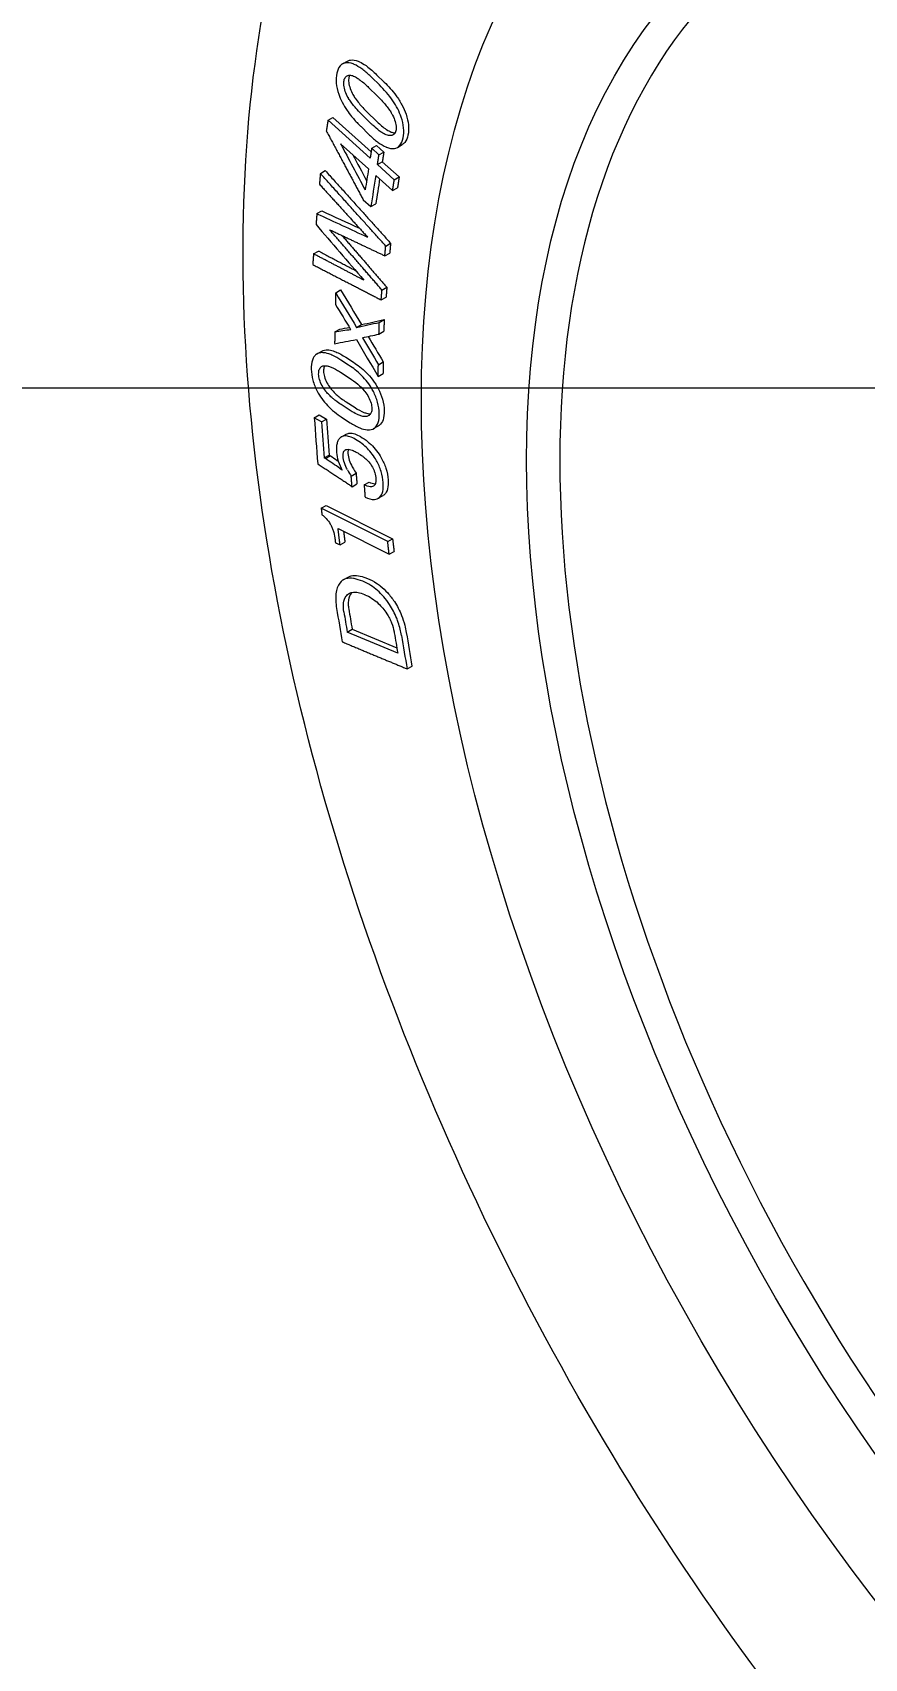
# Model space of a CAD drawing. Header units: millimetres. Extents: x 36 to 2484, y 36 to 1746.
# Drawn here: x 1602.6 to 1639, y 1289.1 to 1360.1 of the extents above; entities that cross this region are included whole.
import ezdxf

# ---------------------------------------------------------------- set-up
doc = ezdxf.new("R2010")
doc.units = ezdxf.units.MM
doc.header["$LTSCALE"] = 6
doc.layers.add('가는실선_A4', color=7, linetype='Continuous', lineweight=5)
doc.layers.add('굵은실선_A3', color=7, linetype='Continuous', lineweight=18)
doc.styles.add('치수문자_A3(2.5)', font='')
doc.styles.get('치수문자_A3(2.5)').set_extended_font_data('GulimChe')
doc.dimstyles.new('치수_A3(2.5)', dxfattribs={"dimscale": 6, "dimtxt": 2.5, "dimasz": 2.5, "dimexe": 1.5, "dimexo": 1, "dimgap": 0.5, "dimtad": 1, "dimtoh": 1, "dimdec": 1, "dimrnd": 1e-08, "dimdsep": 46, "dimtxsty": '치수문자_A3(2.5)', "dimcen": 0.09, "dimdle": 10, "dimclrd": 8, "dimclre": 8, "dimclrt": 7, "dimadec": 1, "dimazin": 2, "dimtfac": 0.8, "dimtmove": 0, "dimatfit": 3, "dimfxl": 1, "dimtolj": 1, "dimtzin": 0, "dimlwd": -1, "dimlwe": -1, "dimarcsym": 0})

# ---------------------------------------------------------------- blocks, each defined once
blk = doc.blocks.new('*D25')
at = {"layer": 'Defpoints', "color": 0, "transparency": 16777216}
for p in [(1559.168, 1344.627), (1559.168, 869.627), (1662.118, 869.627)]:
    blk.add_point(p, dxfattribs=at)
at = {"layer": '가는실선_A4', "color": 8, "transparency": 16777216}
for p, q in [((1565.168, 1344.627), (1671.118, 1344.627)), ((1662.118, 1329.627), (1662.118, 884.627)), ((1565.168, 869.627), (1671.118, 869.627))]:
    blk.add_line(p, q, dxfattribs=at)
for points in [[(1659.618, 1329.627), (1664.618, 1329.627), (1662.118, 1344.627)], [(1659.618, 884.627), (1664.618, 884.627), (1662.118, 869.627)]]:
    blk.add_solid(points, dxfattribs=at)
at = {"layer": '가는실선_A4', "color": 7, "transparency": 16777216, "insert": (1651.418, 1107.127), "char_height": 15, "attachment_point": 5, "rotation": 90, "style": '치수문자_A3(2.5)'}
blk.add_mtext('\\A1;475', dxfattribs=at)

msp = doc.modelspace()

# ---------------------------------------------------------------- linework, layer by layer
at = {"layer": '굵은실선_A3'}
for p, q in [((1616.184, 1358.77), (1616.397, 1358.893)), ((1617.793, 1357.853), (1617.463, 1358.176)), ((1617.676, 1358.298), (1618.006, 1357.976)), ((1617.326, 1357.738), (1617.706, 1357.366)), ((1617.44, 1356.157), (1617.06, 1356.528)), ((1617.273, 1356.651), (1617.653, 1356.28)), ((1615.551, 1356.311), (1615.764, 1356.434)), ((1617.392, 1354.656), (1615.551, 1356.311)), ((1615.764, 1356.434), (1617.435, 1354.932)), ((1616.992, 1356.029), (1617.322, 1355.706)), ((1616.097, 1355.285), (1617.318, 1354.187)), ((1617.459, 1355.085), (1617.672, 1355.208)), ((1617.777, 1354.799), (1617.459, 1355.085)), ((1617.672, 1355.208), (1617.99, 1354.922)), ((1618.581, 1355.125), (1618.794, 1355.248)), ((1617.71, 1354.371), (1617.923, 1354.493)), ((1618.446, 1353.709), (1617.71, 1354.371)), ((1617.777, 1354.799), (1617.99, 1354.922)), ((1617.923, 1354.493), (1618.659, 1353.832)), ((1615.218, 1353.987), (1615.431, 1354.11)), ((1617.636, 1353.901), (1618.372, 1353.239)), ((1618.446, 1353.709), (1618.659, 1353.832)), ((1618.372, 1353.239), (1618.585, 1353.362)), ((1615.067, 1352.231), (1615.28, 1352.354)), ((1617.089, 1352.836), (1617.424, 1352.536)), ((1617.424, 1352.536), (1617.637, 1352.659)), ((1618.071, 1350.816), (1618.284, 1350.939)), ((1614.921, 1350.475), (1615.134, 1350.598)), ((1618.034, 1350.387), (1618.247, 1350.51)), ((1615.886, 1348.778), (1616.099, 1348.901)), ((1617.908, 1348.89), (1618.121, 1349.013)), ((1617.873, 1348.462), (1618.086, 1348.585)), ((1616.801, 1347.261), (1617.014, 1347.384)), ((1617.788, 1347.48), (1618.001, 1347.603)), ((1615.85, 1347.063), (1616.063, 1347.186)), ((1617.777, 1346.967), (1617.99, 1347.09)), ((1615.072, 1346.102), (1615.285, 1346.225)), ((1616.324, 1345.957), (1616.664, 1345.737)), ((1616.091, 1345.305), (1616.482, 1345.052)), ((1616.451, 1345.614), (1616.111, 1345.834)), ((1617.74, 1345.118), (1617.953, 1345.241)), ((1617.75, 1345.63), (1617.963, 1345.753)), ((1616.52, 1343.634), (1616.13, 1343.887)), ((1616.343, 1344.01), (1616.733, 1343.757)), ((1614.953, 1343.316), (1615.166, 1343.439)), ((1615.274, 1343.132), (1614.953, 1343.316)), ((1615.166, 1343.439), (1615.487, 1343.255)), ((1615.274, 1343.132), (1615.487, 1343.255)), ((1616.18, 1343.317), (1616.519, 1343.097)), ((1616.138, 1342.477), (1616.351, 1342.6)), ((1617.542, 1342.838), (1617.755, 1342.961)), ((1615.39, 1341.558), (1615.603, 1341.681)), ((1615.441, 1341.529), (1615.654, 1341.651)), ((1615.603, 1341.681), (1615.654, 1341.651)), ((1615.102, 1341.298), (1615.17, 1341.259)), ((1615.441, 1341.529), (1615.39, 1341.558)), ((1616.072, 1341.099), (1616.119, 1341.126)), ((1616.565, 1340.769), (1616.778, 1340.892)), ((1616.601, 1340.303), (1616.814, 1340.426)), ((1617.129, 1340.379), (1617.342, 1340.502)), ((1615.254, 1339.364), (1615.467, 1339.486)), ((1615.467, 1339.486), (1618.37, 1338.029)), ((1617.745, 1339.795), (1617.958, 1339.918)), ((1618.157, 1337.906), (1615.254, 1339.364)), ((1615.991, 1338.473), (1618.223, 1337.352)), ((1615.875, 1337.858), (1616.077, 1337.757)), ((1616.077, 1337.757), (1616.29, 1337.88)), ((1618.157, 1337.906), (1618.37, 1338.029)), ((1618.223, 1337.352), (1618.435, 1337.475)), ((1616.219, 1336.234), (1616.432, 1336.357)), ((1616.393, 1333.955), (1616.606, 1334.078)), ((1618.595, 1333.037), (1616.393, 1333.955)), ((1616.606, 1334.078), (1618.557, 1333.265)), ((1619.006, 1332.345), (1619.219, 1332.468))]:
    msp.add_line(p, q, dxfattribs=at)
for major_axis in [(-29.5, 51.095), (-26.25, 45.466)]:
    msp.add_ellipse((1661.348, 1320.024), major_axis=major_axis, ratio=0.57735, dxfattribs=at)
for centre, major_axis, ratio, start_param, end_param in [((1662.054, 1320.432), (-25.724, 44.555), 0.57735, 5.451555, 10.256408), ((3452.779, 2206.321), (-1405.184, 2031.188), 0.815588, 1.430629, 1.431558), ((3452.992, 2206.444), (1405.184, -2031.188), 0.815588, 4.5725, 4.573021), ((2128.406, 1649.04), (-440.338, -573.237), 0.475497, 5.566834, 5.568554), ((2124.75, 1646.46), (436.915, 568.781), 0.475497, 2.425238, 2.427815), ((2124.963, 1646.583), (-436.915, -568.781), 0.475497, 5.56735, 5.569408), ((9146.912, 5150.994), (9774.615, 1365.893), 0.468849, 3.769876, 3.770139), ((9118.195, 4812.215), (9165.469, -3661.003), 0.74325, 4.098639, 4.098991), ((9146.699, 5150.871), (-9774.615, -1365.893), 0.468849, 0.628284, 0.628636), ((3266.999, 2120.295), (-1516.281, 1613.75), 0.809093, 1.311224, 1.312033), ((3267.212, 2120.418), (1516.281, -1613.75), 0.809093, 4.452816, 4.453626), ((3285.81, 2128.869), (1560.732, -1604.825), 0.807918, 4.438887, 4.439465), ((3036.542, 2142.261), (-1732.184, -792.896), 0.132031, 0.552279, 0.553268), ((3036.755, 2142.384), (1732.184, 792.896), 0.132031, 3.693872, 3.694861), ((3269.781, 2268.369), (2023.311, 898.924), 0.147311, 3.6931, 3.69391), ((3299.012, 2282.851), (-2064.544, -899.183), 0.157257, 0.552499, 0.553073), ((3299.225, 2282.974), (2064.544, 899.183), 0.157257, 3.694092, 3.694448), ((3028.755, 2010.944), (1251.732, -1427.146), 0.811162, 4.482978, 4.483971), ((3072.417, 2161.182), (1776.269, 809.541), 0.134287, 3.69367, 3.69438), ((3069.72, 2029.231), (-1297.523, 1458.397), 0.810763, 1.335152, 1.335862), ((3069.933, 2029.353), (1297.523, -1458.397), 0.810763, 4.476786, 4.477455), ((2149.147, 1650.582), (-323.514, -682.564), 0.626535, 5.447251, 5.450395), ((2145.434, 1648.068), (321.07, 677.408), 0.626535, 2.305645, 2.308116), ((2145.647, 1648.191), (-321.07, -677.408), 0.626535, 5.447238, 5.449708), ((1577.309, 1425.055), (39.303, -84.333), 0.00666, 6.192301, 6.246621), ((1587.836, 1403.025), (-28.989, 62.18), 0.007749, 3.035744, 3.099023), ((2150.172, 1643.596), (-235.487, -717.94), 0.686207, 5.366521, 5.368711), ((2146.338, 1641.07), (233.659, 712.365), 0.686207, 2.224965, 2.22629), ((2146.551, 1641.193), (-233.659, -712.365), 0.686207, 5.366557, 5.367882), ((2120.258, 1623.823), (-221.193, -674.36), 0.686207, 5.366572, 5.367972), ((2116.648, 1621.426), (219.463, 669.086), 0.686207, 2.224944, 2.227294), ((2116.861, 1621.549), (-219.463, -669.086), 0.686207, 5.366537, 5.368887)]:
    msp.add_ellipse(centre, major_axis=major_axis, ratio=ratio, start_param=start_param, end_param=end_param, dxfattribs=at)
for points, knots in [([(1697.136, 1256.135), (1692.705, 1254.673), (1687.865, 1254.278), (1677.462, 1255.505), (1671.863, 1257.314), (1660.51, 1263.04), (1654.757, 1267.06), (1643.841, 1276.82), (1638.68, 1282.561), (1629.454, 1295.153), (1625.385, 1301.996), (1618.709, 1316.133), (1616.103, 1323.425), (1612.623, 1337.794), (1611.755, 1344.869), (1611.942, 1358.133), (1612.999, 1364.326), (1617.08, 1374.982), (1620.047, 1379.51), (1623.905, 1382.956), (1623.908, 1382.959), (1623.912, 1382.962)], [4.046409, 4.046409, 4.046409, 4.046409, 4.333754, 4.333754, 4.649286, 4.649286, 4.980119, 4.980119, 5.310872, 5.310872, 5.639927, 5.639927, 5.96886, 5.96886, 6.299326, 6.299326, 6.630633, 6.630633, 6.948876, 6.948876, 6.949166, 6.949166, 6.949166, 6.949166]), ([(1616.318, 1358.817), (1616.271, 1358.809), (1616.226, 1358.794), (1616.185, 1358.771), (1616.145, 1358.748), (1616.109, 1358.717), (1616.077, 1358.679), (1616.01, 1358.599), (1615.965, 1358.488), (1615.937, 1358.359)], [-0.1067827, -0.1067827, -0.1067827, -0.1067827, -0.080573, -0.080573, -0.080573, -0.0547542, -0.0547542, -0.0547542, 0, 0, 0, 0]), ([(1617.463, 1358.176), (1617.348, 1358.287), (1617.23, 1358.394), (1617.083, 1358.51), (1617.054, 1358.532), (1616.916, 1358.633), (1616.805, 1358.702), (1616.682, 1358.756), (1616.667, 1358.762), (1616.534, 1358.815), (1616.421, 1358.834), (1616.318, 1358.817)], [-0.1827309, -0.1827309, -0.1827309, -0.1827309, -0.1278621, -0.1278621, -0.1143951, -0.1143951, -0.0632954, -0.0632954, -0.0564859, -0.0564859, 0, 0, 0, 0]), ([(1616.397, 1358.893), (1616.397, 1358.893), (1616.398, 1358.894), (1616.398, 1358.894), (1616.439, 1358.917), (1616.484, 1358.932), (1616.531, 1358.94)], [0.08025097, 0.08025097, 0.08025097, 0.08025097, 0.08062304, 0.08062304, 0.08062304, 0.10678175, 0.10678175, 0.10678175, 0.10678175]), ([(1616.531, 1358.94), (1616.633, 1358.957), (1616.745, 1358.938), (1616.862, 1358.892), (1616.95, 1358.858), (1617.04, 1358.809), (1617.13, 1358.751), (1617.167, 1358.726), (1617.204, 1358.701), (1617.241, 1358.673), (1617.387, 1358.567), (1617.534, 1358.437), (1617.676, 1358.298)], [0, 0, 0, 0, 0.0559312, 0.0559312, 0.0559312, 0.0976081, 0.0976081, 0.0976081, 0.114862, 0.114862, 0.114862, 0.1827248, 0.1827248, 0.1827248, 0.1827248]), ([(1615.937, 1358.359), (1615.908, 1358.23), (1615.898, 1358.087), (1615.912, 1357.927), (1615.926, 1357.773), (1615.962, 1357.613), (1616.018, 1357.45)], [-0.1072896, -0.1072896, -0.1072896, -0.1072896, -0.0526696, -0.0526696, -0.0526696, 0, 0, 0, 0]), ([(1616.306, 1357.572), (1616.275, 1357.663), (1616.252, 1357.752), (1616.243, 1357.838), (1616.234, 1357.918), (1616.237, 1357.989), (1616.251, 1358.052)], [-0.05592687, -0.05592687, -0.05592687, -0.05592687, -0.02687059, -0.02687059, -0.02687059, 0, 0, 0, 0]), ([(1616.251, 1358.052), (1616.258, 1358.084), (1616.267, 1358.114), (1616.28, 1358.14), (1616.292, 1358.165), (1616.307, 1358.187), (1616.324, 1358.206), (1616.361, 1358.245), (1616.408, 1358.266), (1616.46, 1358.275)], [-0.05564793, -0.05564793, -0.05564793, -0.05564793, -0.04205662, -0.04205662, -0.04205662, -0.02862173, -0.02862173, -0.02862173, 0, 0, 0, 0]), ([(1616.464, 1358.175), (1616.45, 1358.112), (1616.447, 1358.041), (1616.456, 1357.961), (1616.465, 1357.875), (1616.488, 1357.785), (1616.519, 1357.695)], [0, 0, 0, 0, 0.02687122, 0.02687122, 0.02687122, 0.05592688, 0.05592688, 0.05592688, 0.05592688]), ([(1616.46, 1358.275), (1616.508, 1358.282), (1616.561, 1358.275), (1616.616, 1358.257), (1616.672, 1358.239), (1616.731, 1358.211), (1616.789, 1358.176), (1616.797, 1358.172), (1616.804, 1358.167), (1616.812, 1358.162), (1616.858, 1358.133), (1616.906, 1358.1), (1616.955, 1358.063), (1617.023, 1358.012), (1617.092, 1357.953), (1617.16, 1357.893), (1617.217, 1357.842), (1617.272, 1357.79), (1617.326, 1357.738)], [-0.1346143, -0.1346143, -0.1346143, -0.1346143, -0.1083616, -0.1083616, -0.1083616, -0.0814214, -0.0814214, -0.0814214, -0.0779041, -0.0779041, -0.0779041, -0.0562671, -0.0562671, -0.0562671, -0.025574, -0.025574, -0.025574, 0, 0, 0, 0]), ([(1616.501, 1358.278), (1616.498, 1358.273), (1616.495, 1358.268), (1616.493, 1358.263), (1616.48, 1358.237), (1616.471, 1358.208), (1616.464, 1358.175)], [0.03932564, 0.03932564, 0.03932564, 0.03932564, 0.04190796, 0.04190796, 0.04190796, 0.05564339, 0.05564339, 0.05564339, 0.05564339]), ([(1618.006, 1357.976), (1618.185, 1357.802), (1618.365, 1357.603), (1618.526, 1357.382), (1618.618, 1357.257), (1618.704, 1357.123), (1618.78, 1356.98), (1618.851, 1356.847), (1618.912, 1356.71), (1618.961, 1356.568)], [0, 0, 0, 0, 0.085565, 0.085565, 0.085565, 0.1341099, 0.1341099, 0.1341099, 0.1795648, 0.1795648, 0.1795648, 0.1795648]), ([(1616.018, 1357.45), (1616.06, 1357.328), (1616.112, 1357.21), (1616.171, 1357.094), (1616.236, 1356.97), (1616.308, 1356.851), (1616.385, 1356.739), (1616.448, 1356.647), (1616.514, 1356.558), (1616.583, 1356.473), (1616.686, 1356.347), (1616.793, 1356.23), (1616.9, 1356.12), (1616.93, 1356.089), (1616.961, 1356.059), (1616.992, 1356.029)], [-0.1811494, -0.1811494, -0.1811494, -0.1811494, -0.1421754, -0.1421754, -0.1421754, -0.1001519, -0.1001519, -0.1001519, -0.0656826, -0.0656826, -0.0656826, -0.0146406, -0.0146406, -0.0146406, 0, 0, 0, 0]), ([(1617.06, 1356.528), (1616.981, 1356.605), (1616.901, 1356.688), (1616.822, 1356.775), (1616.783, 1356.819), (1616.744, 1356.864), (1616.706, 1356.91), (1616.657, 1356.969), (1616.608, 1357.032), (1616.561, 1357.098), (1616.522, 1357.152), (1616.485, 1357.208), (1616.451, 1357.266), (1616.444, 1357.278), (1616.437, 1357.29), (1616.43, 1357.302), (1616.381, 1357.388), (1616.338, 1357.479), (1616.306, 1357.572)], [-0.1363453, -0.1363453, -0.1363453, -0.1363453, -0.0983409, -0.0983409, -0.0983409, -0.0791267, -0.0791267, -0.0791267, -0.0543754, -0.0543754, -0.0543754, -0.0342036, -0.0342036, -0.0342036, -0.0299695, -0.0299695, -0.0299695, 0, 0, 0, 0]), ([(1616.519, 1357.695), (1616.551, 1357.602), (1616.594, 1357.512), (1616.642, 1357.427), (1616.673, 1357.372), (1616.706, 1357.319), (1616.741, 1357.268), (1616.794, 1357.191), (1616.85, 1357.117), (1616.905, 1357.049), (1616.958, 1356.984), (1617.014, 1356.921), (1617.071, 1356.859), (1617.138, 1356.786), (1617.206, 1356.717), (1617.273, 1356.651)], [0, 0, 0, 0, 0.0297874, 0.0297874, 0.0297874, 0.0486526, 0.0486526, 0.0486526, 0.0769367, 0.0769367, 0.0769367, 0.1040641, 0.1040641, 0.1040641, 0.1363146, 0.1363146, 0.1363146, 0.1363146]), ([(1617.706, 1357.366), (1617.825, 1357.25), (1617.948, 1357.121), (1618.06, 1356.985), (1618.109, 1356.926), (1618.158, 1356.862), (1618.205, 1356.796), (1618.244, 1356.742), (1618.28, 1356.686), (1618.315, 1356.629), (1618.322, 1356.617), (1618.329, 1356.605), (1618.336, 1356.592), (1618.385, 1356.506), (1618.428, 1356.415), (1618.46, 1356.322)], [-0.1363504, -0.1363504, -0.1363504, -0.1363504, -0.0791399, -0.0791399, -0.0791399, -0.0543849, -0.0543849, -0.0543849, -0.0342133, -0.0342133, -0.0342133, -0.029973, -0.029973, -0.029973, 0, 0, 0, 0]), ([(1618.748, 1356.445), (1618.706, 1356.567), (1618.656, 1356.685), (1618.597, 1356.801), (1618.534, 1356.925), (1618.463, 1357.042), (1618.387, 1357.154), (1618.208, 1357.418), (1617.998, 1357.652), (1617.793, 1357.853)], [-0.1790404, -0.1790404, -0.1790404, -0.1790404, -0.140094, -0.140094, -0.140094, -0.0984445, -0.0984445, -0.0984445, 0, 0, 0, 0]), ([(1618.961, 1356.568), (1619.015, 1356.41), (1619.051, 1356.255), (1619.065, 1356.105), (1619.082, 1355.939), (1619.071, 1355.791), (1619.042, 1355.658)], [0, 0, 0, 0, 0.0509754, 0.0509754, 0.0509754, 0.1073076, 0.1073076, 0.1073076, 0.1073076]), ([(1618.31, 1355.641), (1618.26, 1355.632), (1618.204, 1355.638), (1618.082, 1355.673), (1618.014, 1355.706), (1617.896, 1355.776), (1617.844, 1355.811), (1617.703, 1355.917), (1617.614, 1355.994), (1617.498, 1356.101), (1617.469, 1356.129), (1617.44, 1356.157)], [-0.1365887, -0.1365887, -0.1365887, -0.1365887, -0.10869, -0.10869, -0.0774396, -0.0774396, -0.0537642, -0.0537642, -0.0137254, -0.0137254, 0, 0, 0, 0]), ([(1617.653, 1356.28), (1617.778, 1356.159), (1617.911, 1356.04), (1618.04, 1355.947), (1618.063, 1355.931), (1618.086, 1355.915), (1618.108, 1355.901), (1618.177, 1355.856), (1618.246, 1355.819), (1618.313, 1355.793), (1618.321, 1355.79), (1618.329, 1355.788), (1618.336, 1355.785), (1618.388, 1355.768), (1618.439, 1355.758), (1618.486, 1355.76)], [0, 0, 0, 0, 0.0595409, 0.0595409, 0.0595409, 0.0699653, 0.0699653, 0.0699653, 0.1017649, 0.1017649, 0.1017649, 0.1055267, 0.1055267, 0.1055267, 0.1304268, 0.1304268, 0.1304268, 0.1304268]), ([(1618.515, 1355.842), (1618.508, 1355.813), (1618.499, 1355.787), (1618.488, 1355.764), (1618.476, 1355.74), (1618.461, 1355.721), (1618.444, 1355.704), (1618.415, 1355.676), (1618.38, 1355.658), (1618.342, 1355.647), (1618.331, 1355.645), (1618.321, 1355.642), (1618.31, 1355.641)], [-0.05265982, -0.05265982, -0.05265982, -0.05265982, -0.04035112, -0.04035112, -0.04035112, -0.0278084, -0.0278084, -0.0278084, -0.00584972, -0.00584972, -0.00584972, 0, 0, 0, 0]), ([(1618.46, 1356.322), (1618.491, 1356.232), (1618.513, 1356.142), (1618.523, 1356.056), (1618.532, 1355.976), (1618.529, 1355.905), (1618.515, 1355.842)], [-0.05592824, -0.05592824, -0.05592824, -0.05592824, -0.02686725, -0.02686725, -0.02686725, 0, 0, 0, 0]), ([(1618.829, 1355.535), (1618.857, 1355.666), (1618.868, 1355.811), (1618.853, 1355.973), (1618.839, 1356.126), (1618.804, 1356.283), (1618.748, 1356.445)], [-0.1073167, -0.1073167, -0.1073167, -0.1073167, -0.0519906, -0.0519906, -0.0519906, 0, 0, 0, 0]), ([(1617.322, 1355.706), (1617.438, 1355.593), (1617.557, 1355.486), (1617.676, 1355.393), (1617.699, 1355.375), (1617.722, 1355.358), (1617.745, 1355.341), (1617.858, 1355.259), (1617.971, 1355.189), (1618.082, 1355.141), (1618.091, 1355.137), (1618.099, 1355.133), (1618.108, 1355.13), (1618.229, 1355.081), (1618.343, 1355.061), (1618.448, 1355.078)], [-0.1801731, -0.1801731, -0.1801731, -0.1801731, -0.124723, -0.124723, -0.124723, -0.1139905, -0.1139905, -0.1139905, -0.0615104, -0.0615104, -0.0615104, -0.0574813, -0.0574813, -0.0574813, 0, 0, 0, 0]), ([(1618.448, 1355.078), (1618.543, 1355.093), (1618.624, 1355.139), (1618.689, 1355.216), (1618.756, 1355.297), (1618.801, 1355.407), (1618.829, 1355.535)], [-0.1072821, -0.1072821, -0.1072821, -0.1072821, -0.0546148, -0.0546148, -0.0546148, 0, 0, 0, 0]), ([(1619.042, 1355.658), (1619.014, 1355.53), (1618.969, 1355.42), (1618.902, 1355.339), (1618.87, 1355.301), (1618.834, 1355.27), (1618.794, 1355.248)], [0, 0, 0, 0, 0.05455063, 0.05455063, 0.05455063, 0.0806106, 0.0806106, 0.0806106, 0.0806106]), ([(1615.037, 1346.079), (1614.999, 1346.052), (1614.966, 1346.018), (1614.937, 1345.977), (1614.909, 1345.936), (1614.886, 1345.888), (1614.868, 1345.834), (1614.83, 1345.72), (1614.816, 1345.582), (1614.821, 1345.431)], [-0.1067827, -0.1067827, -0.1067827, -0.1067827, -0.080573, -0.080573, -0.080573, -0.0547542, -0.0547542, -0.0547542, 0, 0, 0, 0]), ([(1616.111, 1345.834), (1615.994, 1345.91), (1615.874, 1345.979), (1615.729, 1346.047), (1615.701, 1346.06), (1615.566, 1346.115), (1615.46, 1346.146), (1615.348, 1346.156), (1615.335, 1346.157), (1615.214, 1346.162), (1615.117, 1346.138), (1615.037, 1346.079)], [-0.1827309, -0.1827309, -0.1827309, -0.1827309, -0.1278621, -0.1278621, -0.1143951, -0.1143951, -0.0632954, -0.0632954, -0.0564859, -0.0564859, 0, 0, 0, 0]), ([(1615.285, 1346.225), (1615.357, 1346.267), (1615.44, 1346.284), (1615.531, 1346.281), (1615.611, 1346.278), (1615.695, 1346.261), (1615.781, 1346.233), (1615.817, 1346.221), (1615.853, 1346.208), (1615.889, 1346.193), (1616.031, 1346.134), (1616.179, 1346.051), (1616.324, 1345.957)], [0.0078989, 0.0078989, 0.0078989, 0.0078989, 0.0559312, 0.0559312, 0.0559312, 0.0976081, 0.0976081, 0.0976081, 0.114862, 0.114862, 0.114862, 0.1827248, 0.1827248, 0.1827248, 0.1827248]), ([(1614.821, 1345.431), (1614.825, 1345.28), (1614.846, 1345.12), (1614.892, 1344.952), (1614.936, 1344.79), (1615, 1344.631), (1615.08, 1344.476)], [-0.1072896, -0.1072896, -0.1072896, -0.1072896, -0.0526696, -0.0526696, -0.0526696, 0, 0, 0, 0]), ([(1615.143, 1345.222), (1615.142, 1345.26), (1615.144, 1345.295), (1615.148, 1345.328), (1615.153, 1345.361), (1615.161, 1345.391), (1615.171, 1345.418), (1615.193, 1345.475), (1615.227, 1345.517), (1615.268, 1345.546)], [-0.05564793, -0.05564793, -0.05564793, -0.05564793, -0.04205662, -0.04205662, -0.04205662, -0.02862173, -0.02862173, -0.02862173, 0, 0, 0, 0]), ([(1615.29, 1344.723), (1615.245, 1344.808), (1615.208, 1344.897), (1615.182, 1344.987), (1615.158, 1345.069), (1615.145, 1345.148), (1615.143, 1345.222)], [-0.05592687, -0.05592687, -0.05592687, -0.05592687, -0.02687059, -0.02687059, -0.02687059, 0, 0, 0, 0]), ([(1615.268, 1345.546), (1615.305, 1345.573), (1615.35, 1345.586), (1615.399, 1345.589), (1615.449, 1345.592), (1615.503, 1345.584), (1615.558, 1345.569), (1615.566, 1345.567), (1615.573, 1345.565), (1615.58, 1345.563), (1615.624, 1345.55), (1615.671, 1345.533), (1615.718, 1345.512), (1615.785, 1345.483), (1615.854, 1345.447), (1615.923, 1345.408), (1615.98, 1345.375), (1616.037, 1345.34), (1616.091, 1345.305)], [-0.1346143, -0.1346143, -0.1346143, -0.1346143, -0.1083616, -0.1083616, -0.1083616, -0.0814214, -0.0814214, -0.0814214, -0.0779041, -0.0779041, -0.0779041, -0.0562671, -0.0562671, -0.0562671, -0.025574, -0.025574, -0.025574, 0, 0, 0, 0]), ([(1615.408, 1345.589), (1615.399, 1345.575), (1615.391, 1345.559), (1615.385, 1345.542), (1615.374, 1345.515), (1615.366, 1345.485), (1615.362, 1345.452), (1615.357, 1345.419), (1615.355, 1345.383), (1615.356, 1345.345)], [0.01977653, 0.01977653, 0.01977653, 0.01977653, 0.02834068, 0.02834068, 0.02834068, 0.04190796, 0.04190796, 0.04190796, 0.05564339, 0.05564339, 0.05564339, 0.05564339]), ([(1615.356, 1345.345), (1615.358, 1345.271), (1615.371, 1345.192), (1615.395, 1345.11), (1615.421, 1345.02), (1615.458, 1344.931), (1615.503, 1344.845)], [0, 0, 0, 0, 0.02687122, 0.02687122, 0.02687122, 0.05592688, 0.05592688, 0.05592688, 0.05592688]), ([(1617.532, 1344.463), (1617.472, 1344.579), (1617.405, 1344.687), (1617.332, 1344.79), (1617.254, 1344.899), (1617.171, 1344.999), (1617.086, 1345.09), (1616.909, 1345.278), (1616.718, 1345.433), (1616.532, 1345.56), (1616.505, 1345.579), (1616.478, 1345.597), (1616.451, 1345.614)], [-0.1790404, -0.1790404, -0.1790404, -0.1790404, -0.140094, -0.140094, -0.140094, -0.0984445, -0.0984445, -0.0984445, -0.0126024, -0.0126024, -0.0126024, 0, 0, 0, 0]), ([(1616.664, 1345.737), (1616.847, 1345.619), (1617.037, 1345.474), (1617.216, 1345.298), (1617.317, 1345.198), (1617.416, 1345.087), (1617.509, 1344.962), (1617.596, 1344.846), (1617.675, 1344.721), (1617.744, 1344.586)], [0, 0, 0, 0, 0.085565, 0.085565, 0.085565, 0.1341099, 0.1341099, 0.1341099, 0.1795648, 0.1795648, 0.1795648, 0.1795648]), ([(1615.08, 1344.476), (1615.141, 1344.36), (1615.208, 1344.252), (1615.281, 1344.15), (1615.36, 1344.04), (1615.445, 1343.94), (1615.531, 1343.848), (1615.603, 1343.773), (1615.676, 1343.704), (1615.751, 1343.638), (1615.861, 1343.542), (1615.974, 1343.456), (1616.085, 1343.38), (1616.117, 1343.358), (1616.148, 1343.337), (1616.18, 1343.317)], [-0.1811494, -0.1811494, -0.1811494, -0.1811494, -0.1421754, -0.1421754, -0.1421754, -0.1001519, -0.1001519, -0.1001519, -0.0656826, -0.0656826, -0.0656826, -0.0146406, -0.0146406, -0.0146406, 0, 0, 0, 0]), ([(1616.13, 1343.887), (1616.049, 1343.939), (1615.965, 1343.997), (1615.882, 1344.061), (1615.841, 1344.093), (1615.799, 1344.126), (1615.758, 1344.161), (1615.706, 1344.206), (1615.652, 1344.255), (1615.599, 1344.309), (1615.557, 1344.352), (1615.514, 1344.398), (1615.474, 1344.447), (1615.466, 1344.457), (1615.457, 1344.468), (1615.449, 1344.478), (1615.391, 1344.552), (1615.336, 1344.634), (1615.29, 1344.723)], [-0.1363453, -0.1363453, -0.1363453, -0.1363453, -0.0983409, -0.0983409, -0.0983409, -0.0791267, -0.0791267, -0.0791267, -0.0543754, -0.0543754, -0.0543754, -0.0342036, -0.0342036, -0.0342036, -0.0299695, -0.0299695, -0.0299695, 0, 0, 0, 0]), ([(1615.503, 1344.845), (1615.549, 1344.757), (1615.603, 1344.676), (1615.661, 1344.603), (1615.698, 1344.556), (1615.736, 1344.511), (1615.776, 1344.469), (1615.835, 1344.406), (1615.897, 1344.349), (1615.957, 1344.297), (1616.014, 1344.247), (1616.073, 1344.2), (1616.133, 1344.156), (1616.203, 1344.103), (1616.274, 1344.054), (1616.343, 1344.01)], [0, 0, 0, 0, 0.0297874, 0.0297874, 0.0297874, 0.0486526, 0.0486526, 0.0486526, 0.0769367, 0.0769367, 0.0769367, 0.1040641, 0.1040641, 0.1040641, 0.1363146, 0.1363146, 0.1363146, 0.1363146]), ([(1616.482, 1345.052), (1616.604, 1344.973), (1616.732, 1344.881), (1616.853, 1344.777), (1616.949, 1344.696), (1617.048, 1344.6), (1617.137, 1344.491), (1617.146, 1344.481), (1617.154, 1344.471), (1617.162, 1344.46), (1617.221, 1344.386), (1617.275, 1344.305), (1617.321, 1344.216)], [-0.1363504, -0.1363504, -0.1363504, -0.1363504, -0.0791399, -0.0791399, -0.0791399, -0.0342133, -0.0342133, -0.0342133, -0.029973, -0.029973, -0.029973, 0, 0, 0, 0]), ([(1617.79, 1343.507), (1617.786, 1343.66), (1617.764, 1343.822), (1617.718, 1343.993), (1617.674, 1344.153), (1617.611, 1344.31), (1617.532, 1344.463)], [-0.1073167, -0.1073167, -0.1073167, -0.1073167, -0.0519906, -0.0519906, -0.0519906, 0, 0, 0, 0]), ([(1617.744, 1344.586), (1617.823, 1344.436), (1617.885, 1344.282), (1617.928, 1344.125), (1617.977, 1343.951), (1617.999, 1343.786), (1618.003, 1343.63)], [0, 0, 0, 0, 0.0509754, 0.0509754, 0.0509754, 0.1073076, 0.1073076, 0.1073076, 0.1073076]), ([(1616.733, 1343.757), (1616.861, 1343.674), (1616.995, 1343.598), (1617.121, 1343.548), (1617.143, 1343.54), (1617.165, 1343.532), (1617.186, 1343.525), (1617.252, 1343.503), (1617.317, 1343.49), (1617.377, 1343.489), (1617.384, 1343.489), (1617.391, 1343.489), (1617.398, 1343.489), (1617.403, 1343.489), (1617.408, 1343.49), (1617.413, 1343.49)], [0, 0, 0, 0, 0.0595409, 0.0595409, 0.0595409, 0.0699653, 0.0699653, 0.0699653, 0.1017649, 0.1017649, 0.1017649, 0.1055267, 0.1055267, 0.1055267, 0.1082653, 0.1082653, 0.1082653, 0.1082653]), ([(1617.321, 1344.216), (1617.366, 1344.13), (1617.403, 1344.041), (1617.429, 1343.952), (1617.453, 1343.869), (1617.466, 1343.79), (1617.468, 1343.716)], [-0.05592824, -0.05592824, -0.05592824, -0.05592824, -0.02686725, -0.02686725, -0.02686725, 0, 0, 0, 0]), ([(1617.468, 1343.716), (1617.469, 1343.682), (1617.467, 1343.65), (1617.462, 1343.621), (1617.457, 1343.591), (1617.45, 1343.563), (1617.439, 1343.539), (1617.422, 1343.496), (1617.396, 1343.463), (1617.367, 1343.436), (1617.359, 1343.429), (1617.351, 1343.423), (1617.343, 1343.417)], [-0.05265982, -0.05265982, -0.05265982, -0.05265982, -0.04035112, -0.04035112, -0.04035112, -0.0278084, -0.0278084, -0.0278084, -0.00584972, -0.00584972, -0.00584972, 0, 0, 0, 0]), ([(1616.519, 1343.097), (1616.661, 1343.005), (1616.805, 1342.925), (1616.943, 1342.868), (1617.053, 1342.823), (1617.161, 1342.792), (1617.262, 1342.784), (1617.27, 1342.783), (1617.278, 1342.782), (1617.285, 1342.782), (1617.395, 1342.777), (1617.493, 1342.8), (1617.575, 1342.86)], [-0.1801731, -0.1801731, -0.1801731, -0.1801731, -0.1139905, -0.1139905, -0.1139905, -0.0615104, -0.0615104, -0.0615104, -0.0574813, -0.0574813, -0.0574813, 0, 0, 0, 0]), ([(1617.343, 1343.417), (1617.303, 1343.388), (1617.257, 1343.372), (1617.149, 1343.362), (1617.086, 1343.37), (1616.975, 1343.4), (1616.925, 1343.418), (1616.787, 1343.477), (1616.697, 1343.525), (1616.579, 1343.596), (1616.55, 1343.615), (1616.52, 1343.634)], [-0.1365887, -0.1365887, -0.1365887, -0.1365887, -0.10869, -0.10869, -0.0774396, -0.0774396, -0.0537642, -0.0537642, -0.0137254, -0.0137254, 0, 0, 0, 0]), ([(1617.575, 1342.86), (1617.65, 1342.915), (1617.707, 1342.996), (1617.743, 1343.105), (1617.781, 1343.219), (1617.795, 1343.356), (1617.79, 1343.507)], [-0.1072821, -0.1072821, -0.1072821, -0.1072821, -0.0546148, -0.0546148, -0.0546148, 0, 0, 0, 0]), ([(1618.003, 1343.63), (1618.007, 1343.479), (1617.994, 1343.342), (1617.956, 1343.229), (1617.92, 1343.119), (1617.863, 1343.038), (1617.788, 1342.983)], [0, 0, 0, 0, 0.0545506, 0.0545506, 0.0545506, 0.1072828, 0.1072828, 0.1072828, 0.1072828]), ([(1616.086, 1342.44), (1616.053, 1342.41), (1616.025, 1342.375), (1616.001, 1342.332), (1615.978, 1342.29), (1615.96, 1342.242), (1615.946, 1342.188), (1615.917, 1342.074), (1615.912, 1341.938), (1615.923, 1341.792)], [-0.1003586, -0.1003586, -0.1003586, -0.1003586, -0.0759166, -0.0759166, -0.0759166, -0.0517081, -0.0517081, -0.0517081, 0, 0, 0, 0]), ([(1616.755, 1342.368), (1616.671, 1342.417), (1616.586, 1342.457), (1616.505, 1342.484), (1616.433, 1342.508), (1616.363, 1342.522), (1616.298, 1342.52), (1616.216, 1342.518), (1616.144, 1342.492), (1616.086, 1342.44)], [-0.1186445, -0.1186445, -0.1186445, -0.1186445, -0.0791028, -0.0791028, -0.0791028, -0.0440891, -0.0440891, -0.0440891, 0, 0, 0, 0]), ([(1616.351, 1342.6), (1616.398, 1342.627), (1616.451, 1342.641), (1616.509, 1342.643), (1616.575, 1342.645), (1616.645, 1342.631), (1616.718, 1342.607), (1616.799, 1342.58), (1616.884, 1342.54), (1616.968, 1342.491)], [0.0123266, 0.0123266, 0.0123266, 0.0123266, 0.0438463, 0.0438463, 0.0438463, 0.0791729, 0.0791729, 0.0791729, 0.1186395, 0.1186395, 0.1186395, 0.1186395]), ([(1617.665, 1341.44), (1617.609, 1341.54), (1617.548, 1341.634), (1617.415, 1341.813), (1617.344, 1341.896), (1617.196, 1342.046), (1617.121, 1342.113), (1616.948, 1342.249), (1616.851, 1342.313), (1616.755, 1342.368)], [-0.15018, -0.15018, -0.15018, -0.15018, -0.1157574, -0.1157574, -0.0803022, -0.0803022, -0.0448541, -0.0448541, 0, 0, 0, 0]), ([(1616.968, 1342.491), (1617.075, 1342.43), (1617.184, 1342.357), (1617.338, 1342.23), (1617.385, 1342.189), (1617.515, 1342.065), (1617.595, 1341.976), (1617.747, 1341.779), (1617.815, 1341.675), (1617.878, 1341.563)], [0, 0, 0, 0, 0.0500699, 0.0500699, 0.0721765, 0.0721765, 0.1117566, 0.1117566, 0.1502969, 0.1502969, 0.1502969, 0.1502969]), ([(1615.654, 1341.651), (1615.755, 1341.587), (1615.856, 1341.52), (1615.971, 1341.442), (1615.985, 1341.432), (1615.999, 1341.423)], [0, 0, 0, 0, 0.04727873, 0.04727873, 0.0536406, 0.0536406, 0.0536406, 0.0536406]), ([(1615.923, 1341.792), (1615.932, 1341.674), (1615.957, 1341.55), (1615.999, 1341.422), (1616.044, 1341.285), (1616.105, 1341.149), (1616.175, 1341.018)], [-0.08615147, -0.08615147, -0.08615147, -0.08615147, -0.04455072, -0.04455072, -0.04455072, 0, 0, 0, 0]), ([(1616.21, 1341.626), (1616.206, 1341.687), (1616.209, 1341.741), (1616.223, 1341.787), (1616.236, 1341.834), (1616.259, 1341.869), (1616.288, 1341.895)], [-0.0431677, -0.0431677, -0.0431677, -0.0431677, -0.02176586, -0.02176586, -0.02176586, 0, 0, 0, 0]), ([(1616.399, 1341.047), (1616.346, 1341.141), (1616.301, 1341.239), (1616.268, 1341.34), (1616.236, 1341.44), (1616.217, 1341.535), (1616.21, 1341.626)], [-0.0649148, -0.0649148, -0.0649148, -0.0649148, -0.03222172, -0.03222172, -0.03222172, 0, 0, 0, 0]), ([(1616.288, 1341.895), (1616.312, 1341.917), (1616.341, 1341.929), (1616.374, 1341.934), (1616.411, 1341.94), (1616.453, 1341.937), (1616.496, 1341.928), (1616.529, 1341.921), (1616.564, 1341.91), (1616.6, 1341.897), (1616.66, 1341.874), (1616.723, 1341.844), (1616.785, 1341.811), (1616.806, 1341.8), (1616.826, 1341.789), (1616.847, 1341.777)], [-0.09346086, -0.09346086, -0.09346086, -0.09346086, -0.0752262, -0.0752262, -0.0752262, -0.05408352, -0.05408352, -0.05408352, -0.03753574, -0.03753574, -0.03753574, -0.00957988, -0.00957988, -0.00957988, 0, 0, 0, 0]), ([(1616.444, 1341.936), (1616.441, 1341.928), (1616.438, 1341.92), (1616.436, 1341.911), (1616.422, 1341.865), (1616.419, 1341.81), (1616.423, 1341.749)], [0.01755536, 0.01755536, 0.01755536, 0.01755536, 0.02163918, 0.02163918, 0.02163918, 0.04316841, 0.04316841, 0.04316841, 0.04316841]), ([(1616.423, 1341.749), (1616.43, 1341.658), (1616.448, 1341.563), (1616.481, 1341.463), (1616.514, 1341.362), (1616.559, 1341.264), (1616.612, 1341.17)], [0, 0, 0, 0, 0.03220496, 0.03220496, 0.03220496, 0.06491473, 0.06491473, 0.06491473, 0.06491473]), ([(1616.847, 1341.777), (1616.919, 1341.735), (1616.994, 1341.687), (1617.068, 1341.632), (1617.084, 1341.62), (1617.099, 1341.607), (1617.115, 1341.595), (1617.178, 1341.544), (1617.241, 1341.486), (1617.302, 1341.42), (1617.312, 1341.41), (1617.321, 1341.399), (1617.331, 1341.388), (1617.389, 1341.32), (1617.444, 1341.244), (1617.491, 1341.16)], [-0.1047463, -0.1047463, -0.1047463, -0.1047463, -0.0706803, -0.0706803, -0.0706803, -0.0633305, -0.0633305, -0.0633305, -0.0338485, -0.0338485, -0.0338485, -0.02915, -0.02915, -0.02915, 0, 0, 0, 0]), ([(1616.072, 1341.099), (1615.968, 1341.174), (1615.864, 1341.247), (1615.654, 1341.39), (1615.547, 1341.46), (1615.441, 1341.529)], [-0.0980925, -0.0980925, -0.0980925, -0.0980925, -0.04964178, -0.04964178, 0, 0, 0, 0]), ([(1616.175, 1341.018), (1616.158, 1341.028), (1616.141, 1341.04), (1616.106, 1341.067), (1616.089, 1341.082), (1616.072, 1341.099)], [-0.01616646, -0.01616646, -0.01616646, -0.01616646, -0.00818788, -0.00818788, 0, 0, 0, 0]), ([(1617.491, 1341.16), (1617.513, 1341.121), (1617.532, 1341.081), (1617.567, 1340.998), (1617.582, 1340.956), (1617.622, 1340.821), (1617.636, 1340.73), (1617.643, 1340.644)], [-0.05728224, -0.05728224, -0.05728224, -0.05728224, -0.04390169, -0.04390169, -0.03025742, -0.03025742, 0, 0, 0, 0]), ([(1617.962, 1340.482), (1617.951, 1340.639), (1617.921, 1340.803), (1617.868, 1340.974), (1617.818, 1341.134), (1617.75, 1341.29), (1617.665, 1341.44)], [-0.1073164, -0.1073164, -0.1073164, -0.1073164, -0.0519902, -0.0519902, -0.0519902, 0, 0, 0, 0]), ([(1617.878, 1341.563), (1617.961, 1341.416), (1618.028, 1341.263), (1618.078, 1341.106), (1618.133, 1340.932), (1618.163, 1340.765), (1618.175, 1340.605)], [0, 0, 0, 0, 0.050978, 0.050978, 0.050978, 0.1073074, 0.1073074, 0.1073074, 0.1073074]), ([(1616.481, 1340.393), (1616.499, 1340.383), (1616.518, 1340.37), (1616.536, 1340.356), (1616.557, 1340.34), (1616.579, 1340.322), (1616.601, 1340.303)], [-0.01859156, -0.01859156, -0.01859156, -0.01859156, -0.01003726, -0.01003726, -0.01003726, 0, 0, 0, 0]), ([(1617.567, 1340.351), (1617.546, 1340.332), (1617.522, 1340.319), (1617.495, 1340.311), (1617.464, 1340.303), (1617.431, 1340.301), (1617.397, 1340.303), (1617.314, 1340.308), (1617.219, 1340.339), (1617.129, 1340.379)], [-0.07703346, -0.07703346, -0.07703346, -0.07703346, -0.06108328, -0.06108328, -0.06108328, -0.04325673, -0.04325673, -0.04325673, 0, 0, 0, 0]), ([(1617.342, 1340.502), (1617.429, 1340.464), (1617.519, 1340.434), (1617.599, 1340.427), (1617.606, 1340.426), (1617.612, 1340.426), (1617.618, 1340.426)], [0, 0, 0, 0, 0.04151192, 0.04151192, 0.04151192, 0.04477675, 0.04477675, 0.04477675, 0.04477675]), ([(1617.643, 1340.644), (1617.648, 1340.578), (1617.645, 1340.518), (1617.632, 1340.466), (1617.619, 1340.416), (1617.597, 1340.378), (1617.567, 1340.351)], [-0.04597045, -0.04597045, -0.04597045, -0.04597045, -0.02262276, -0.02262276, -0.02262276, 0, 0, 0, 0]), ([(1617.8, 1339.835), (1617.865, 1339.894), (1617.912, 1339.978), (1617.939, 1340.087), (1617.968, 1340.201), (1617.973, 1340.336), (1617.962, 1340.482)], [-0.1008425, -0.1008425, -0.1008425, -0.1008425, -0.0515706, -0.0515706, -0.0515706, 0, 0, 0, 0]), ([(1618.175, 1340.605), (1618.186, 1340.459), (1618.181, 1340.324), (1618.152, 1340.21), (1618.125, 1340.101), (1618.078, 1340.017), (1618.013, 1339.958)], [0, 0, 0, 0, 0.0515175, 0.0515175, 0.0515175, 0.1008433, 0.1008433, 0.1008433, 0.1008433]), ([(1617.169, 1339.84), (1617.312, 1339.779), (1617.456, 1339.74), (1617.581, 1339.748), (1617.665, 1339.753), (1617.74, 1339.78), (1617.8, 1339.835)], [-0.1141514, -0.1141514, -0.1141514, -0.1141514, -0.0458688, -0.0458688, -0.0458688, 0, 0, 0, 0]), ([(1615.288, 1339.075), (1615.351, 1339.035), (1615.413, 1338.981), (1615.538, 1338.841), (1615.597, 1338.757), (1615.652, 1338.667)], [-0.06133672, -0.06133672, -0.06133672, -0.06133672, -0.0318378, -0.0318378, 0, 0, 0, 0]), ([(1615.652, 1338.667), (1615.678, 1338.624), (1615.702, 1338.579), (1615.745, 1338.485), (1615.764, 1338.437), (1615.816, 1338.281), (1615.837, 1338.173), (1615.85, 1338.072)], [-0.06609498, -0.06609498, -0.06609498, -0.06609498, -0.05080794, -0.05080794, -0.03511419, -0.03511419, 0, 0, 0, 0]), ([(1616.063, 1336.091), (1615.979, 1335.971), (1615.922, 1335.819), (1615.898, 1335.63), (1615.874, 1335.438), (1615.886, 1335.221), (1615.925, 1334.988)], [-0.1571777, -0.1571777, -0.1571777, -0.1571777, -0.079153, -0.079153, -0.079153, 0, 0, 0, 0]), ([(1617.067, 1336.171), (1616.937, 1336.225), (1616.809, 1336.267), (1616.679, 1336.29), (1616.672, 1336.291), (1616.552, 1336.31), (1616.444, 1336.311), (1616.232, 1336.257), (1616.137, 1336.194), (1616.063, 1336.091)], [-0.1902681, -0.1902681, -0.1902681, -0.1902681, -0.1283619, -0.1283619, -0.1246572, -0.1246572, -0.0672394, -0.0672394, 0, 0, 0, 0]), ([(1616.432, 1336.357), (1616.47, 1336.379), (1616.512, 1336.396), (1616.556, 1336.408), (1616.655, 1336.434), (1616.764, 1336.434), (1616.879, 1336.415), (1616.982, 1336.399), (1617.089, 1336.367), (1617.198, 1336.326), (1617.225, 1336.316), (1617.253, 1336.305), (1617.28, 1336.294)], [0.0404305, 0.0404305, 0.0404305, 0.0404305, 0.0665383, 0.0665383, 0.0665383, 0.1249459, 0.1249459, 0.1249459, 0.1772545, 0.1772545, 0.1772545, 0.1902555, 0.1902555, 0.1902555, 0.1902555]), ([(1618.237, 1335.16), (1618.158, 1335.28), (1618.074, 1335.391), (1617.896, 1335.598), (1617.802, 1335.691), (1617.613, 1335.855), (1617.518, 1335.925), (1617.303, 1336.062), (1617.183, 1336.122), (1617.067, 1336.171)], [-0.1885157, -0.1885157, -0.1885157, -0.1885157, -0.1447186, -0.1447186, -0.1000368, -0.1000368, -0.0558206, -0.0558206, 0, 0, 0, 0]), ([(1617.28, 1336.294), (1617.41, 1336.239), (1617.545, 1336.17), (1617.731, 1336.045), (1617.783, 1336.007), (1617.945, 1335.879), (1618.053, 1335.779), (1618.262, 1335.548), (1618.359, 1335.421), (1618.45, 1335.283)], [0, 0, 0, 0, 0.0625323, 0.0625323, 0.0868043, 0.0868043, 0.1380979, 0.1380979, 0.1886345, 0.1886345, 0.1886345, 0.1886345]), ([(1616.244, 1334.833), (1616.22, 1334.977), (1616.215, 1335.108), (1616.232, 1335.224), (1616.249, 1335.345), (1616.289, 1335.442), (1616.344, 1335.519)], [-0.09936637, -0.09936637, -0.09936637, -0.09936637, -0.05057998, -0.05057998, -0.05057998, 0, 0, 0, 0]), ([(1616.344, 1335.519), (1616.382, 1335.572), (1616.427, 1335.613), (1616.479, 1335.642), (1616.534, 1335.672), (1616.595, 1335.688), (1616.661, 1335.693), (1616.724, 1335.699), (1616.791, 1335.694), (1616.861, 1335.681), (1616.952, 1335.664), (1617.047, 1335.633), (1617.142, 1335.595), (1617.15, 1335.592), (1617.157, 1335.589), (1617.164, 1335.586)], [-0.1548373, -0.1548373, -0.1548373, -0.1548373, -0.120155, -0.120155, -0.120155, -0.0838412, -0.0838412, -0.0838412, -0.0491373, -0.0491373, -0.0491373, -0.0035438, -0.0035438, -0.0035438, 0, 0, 0, 0]), ([(1616.557, 1335.642), (1616.504, 1335.567), (1616.464, 1335.473), (1616.446, 1335.357), (1616.437, 1335.299), (1616.433, 1335.236), (1616.435, 1335.17), (1616.437, 1335.101), (1616.444, 1335.03), (1616.457, 1334.956)], [0, 0, 0, 0, 0.04919858, 0.04919858, 0.04919858, 0.07379124, 0.07379124, 0.07379124, 0.09887355, 0.09887355, 0.09887355, 0.09887355]), ([(1617.164, 1335.586), (1617.264, 1335.544), (1617.366, 1335.491), (1617.469, 1335.424), (1617.561, 1335.364), (1617.654, 1335.291), (1617.746, 1335.205), (1617.88, 1335.079), (1618.005, 1334.929), (1618.12, 1334.754)], [-0.154811, -0.154811, -0.154811, -0.154811, -0.1070867, -0.1070867, -0.1070867, -0.0638032, -0.0638032, -0.0638032, 0, 0, 0, 0]), ([(1618.45, 1335.283), (1618.575, 1335.094), (1618.679, 1334.894), (1618.82, 1334.538), (1618.865, 1334.395), (1618.93, 1334.145), (1618.952, 1334.036), (1618.97, 1333.93)], [0, 0, 0, 0, 0.0691698, 0.0691698, 0.1158861, 0.1158861, 0.1520032, 0.1520032, 0.1520032, 0.1520032]), ([(1618.12, 1334.754), (1618.161, 1334.692), (1618.199, 1334.628), (1618.234, 1334.56), (1618.268, 1334.493), (1618.299, 1334.425), (1618.326, 1334.356), (1618.378, 1334.223), (1618.414, 1334.09), (1618.438, 1333.961), (1618.441, 1333.946), (1618.444, 1333.93), (1618.446, 1333.915)], [-0.09393623, -0.09393623, -0.09393623, -0.09393623, -0.07126001, -0.07126001, -0.07126001, -0.04866066, -0.04866066, -0.04866066, -0.00521185, -0.00521185, -0.00521185, 0, 0, 0, 0]), ([(1618.757, 1333.807), (1618.726, 1333.989), (1618.682, 1334.177), (1618.598, 1334.43), (1618.575, 1334.494), (1618.466, 1334.771), (1618.362, 1334.971), (1618.237, 1335.16)], [-0.1520031, -0.1520031, -0.1520031, -0.1520031, -0.0901064, -0.0901064, -0.0691657, -0.0691657, 0, 0, 0, 0])]:
    msp.add_open_spline(points, degree=3, knots=knots, dxfattribs=at)
for points, weights in [([(1615.551, 1356.311), (1615.515, 1356.076), (1615.478, 1355.842)], [1.00077013716, 1.00080525923, 1.00081732555]), ([(1615.478, 1355.842), (1616.301, 1354.305), (1617.089, 1352.836)], [1.0127176056, 1.02757903115, 1.04193354444]), ([(1617.459, 1355.085), (1617.425, 1354.87), (1617.392, 1354.656)], [1.00073304475, 1.000789027, 1.00082404887]), ([(1617.71, 1354.371), (1617.743, 1354.585), (1617.777, 1354.799)], [1.0008313186, 1.00079573618, 1.00073885798]), ([(1617.99, 1354.922), (1617.956, 1354.708), (1617.923, 1354.493)], [1.00073885798, 1.00079573618, 1.0008313186]), ([(1615.218, 1353.987), (1615.197, 1353.752), (1615.177, 1353.517)], [1.00041888402, 1.0005078153, 1.00057579201]), ([(1618.071, 1350.816), (1616.696, 1352.345), (1615.218, 1353.987)], [1.06203943308, 1.03124365666, 1]), ([(1615.431, 1354.11), (1616.908, 1352.468), (1618.284, 1350.939)], [1, 1.03124365666, 1.06203943308]), ([(1618.372, 1353.239), (1618.409, 1353.474), (1618.446, 1353.709)], [1.00088133427, 1.00086741711, 1.00082690799]), ([(1618.659, 1353.832), (1618.622, 1353.597), (1618.585, 1353.362)], [1.000826908, 1.00086741711, 1.00088133427]), ([(1615.177, 1353.517), (1616.253, 1352.332), (1617.274, 1351.208)], [1, 1.0224416805, 1.04464864542]), ([(1615.067, 1352.231), (1615.047, 1351.995), (1615.027, 1351.759)], [1.00042297252, 1.00043357877, 1.00042297253]), ([(1617.908, 1348.89), (1616.798, 1350.172), (1615.622, 1351.53)], [1.04671276462, 1.02354596522, 1]), ([(1615.622, 1351.53), (1616.863, 1350.942), (1618.034, 1350.387)], [1.0007413297, 1.02429039428, 1.0474589476]), ([(1616.163, 1351.274), (1617.166, 1350.115), (1618.121, 1349.013)], [1.00647023959, 1.02673251823, 1.04671276462]), ([(1618.284, 1350.939), (1618.266, 1350.725), (1618.247, 1350.51)], [1.00041157821, 1.0004669892, 1.0005022321]), ([(1614.921, 1350.475), (1614.902, 1350.24), (1614.883, 1350.006)], [1.00042175097, 1.00035378473, 1.00026486715]), ([(1617.115, 1349.323), (1616.046, 1349.884), (1614.921, 1350.475)], [1.0450301176, 1.02281504349, 1.00036516809]), ([(1615.134, 1350.598), (1615.957, 1350.165), (1616.749, 1349.75)], [1.00036516807, 1.0166838375, 1.03287844397]), ([(1618.034, 1350.387), (1618.053, 1350.602), (1618.071, 1350.816)], [1.0005022321, 1.0004669892, 1.00041157821]), ([(1614.883, 1350.006), (1616.431, 1349.206), (1617.873, 1348.462)], [1.00046388792, 1.03172203803, 1.06253210014]), ([(1615.886, 1348.778), (1615.88, 1348.522), (1615.875, 1348.265)], [1.00011458944, 1.00016724985, 1.00019571386]), ([(1617.873, 1348.462), (1617.891, 1348.676), (1617.908, 1348.89)], [1.00032258675, 1.0003779928, 1.00041323255]), ([(1618.121, 1349.013), (1618.104, 1348.799), (1618.086, 1348.585)], [1.00041323255, 1.00037799279, 1.00032258674]), ([(1617.777, 1346.967), (1617.783, 1347.224), (1617.788, 1347.48)], [1.00021601335, 1.00018131856, 1.00012005785]), ([(1618.001, 1347.603), (1617.996, 1347.347), (1617.99, 1347.09)], [1.00012005785, 1.00018131856, 1.00021601334]), ([(1615.85, 1347.063), (1615.845, 1346.807), (1615.84, 1346.551)], [1.0001147055, 1.00008636914, 1.00003383829]), ([(1617.74, 1345.118), (1617.745, 1345.374), (1617.75, 1345.63)], [1.00002425044, 1.00008550528, 1.00012019673]), ([(1617.963, 1345.753), (1617.958, 1345.497), (1617.953, 1345.241)], [1.00012019674, 1.00008550528, 1.00002425044]), ([(1615.17, 1341.259), (1615.835, 1340.82), (1616.481, 1340.393)], [1.0199432163, 1.03480727192, 1.04963145385]), ([(1616.778, 1340.892), (1616.796, 1340.659), (1616.814, 1340.426)], [1.0004470715, 1.0004237312, 1.00038183255]), ([(1616.601, 1340.303), (1616.583, 1340.536), (1616.565, 1340.769)], [1.00038183254, 1.0004237312, 1.0004470715]), ([(1617.129, 1340.379), (1617.149, 1340.109), (1617.169, 1339.84)], [1.000534741, 1.00050371535, 1.00044721401]), ([(1615.254, 1339.364), (1615.271, 1339.219), (1615.288, 1339.075)], [1.00035268727, 1.00036111734, 1.00036324049]), ([(1615.85, 1338.072), (1615.862, 1337.965), (1615.875, 1337.858)], [1.00029786471, 1.00028672292, 1.00027202563]), ([(1616.077, 1337.757), (1616.033, 1338.115), (1615.991, 1338.473)], [1.00091479873, 1.0009644992, 1.00097395888]), ([(1616.233, 1338.351), (1616.261, 1338.116), (1616.29, 1337.88)], [1.0009628017, 1.00094752301, 1.00091479873]), ([(1618.223, 1337.352), (1618.189, 1337.629), (1618.157, 1337.906)], [1.0007487373, 1.00075690184, 1.00073822046]), ([(1618.37, 1338.029), (1618.402, 1337.752), (1618.435, 1337.475)], [1.00073822046, 1.00075690184, 1.00074873731]), ([(1616.174, 1333.526), (1617.64, 1332.914), (1619.006, 1332.345)], [1.02382750406, 1.06016859763, 1.0964366202])]:
    msp.add_rational_spline(points, weights, degree=2, dxfattribs=at)
for points in [[(1617.788, 1342.983), (1617.777, 1342.975), (1617.766, 1342.967), (1617.755, 1342.961)], [(1618.013, 1339.958), (1617.996, 1339.942), (1617.978, 1339.929), (1617.958, 1339.918)], [(1616.589, 1335.683), (1616.578, 1335.67), (1616.567, 1335.657), (1616.557, 1335.642)]]:
    msp.add_open_spline(points, degree=3, dxfattribs=at)

# ---------------------------------------------------------------- dimensions: what is measured, and where the dimension line sits
at = {"layer": '가는실선_A4', "color": 8, "true_color": 0x808080}
dim = msp.add_linear_dim(base=(1662.118, 869.627), p1=(1559.168, 1344.627), p2=(1559.168, 869.627), angle=90, dimstyle='치수_A3(2.5)', override={"dimgap": 0.5, "dimtoh": 0, "dimdec": 1, "dimtol": 0, "dimlim": 0, "dimtp": 0, "dimtm": 0, "dimtdec": 2, "dimtofl": 0, "dimatfit": 1}, dxfattribs=at)
dim.commit()
dim.dimension.update_dxf_attribs({"geometry": '*D25', "text_midpoint": (1662.118, 1107.127), "dimtype": 160})

doc.saveas('drawing.dxf')
